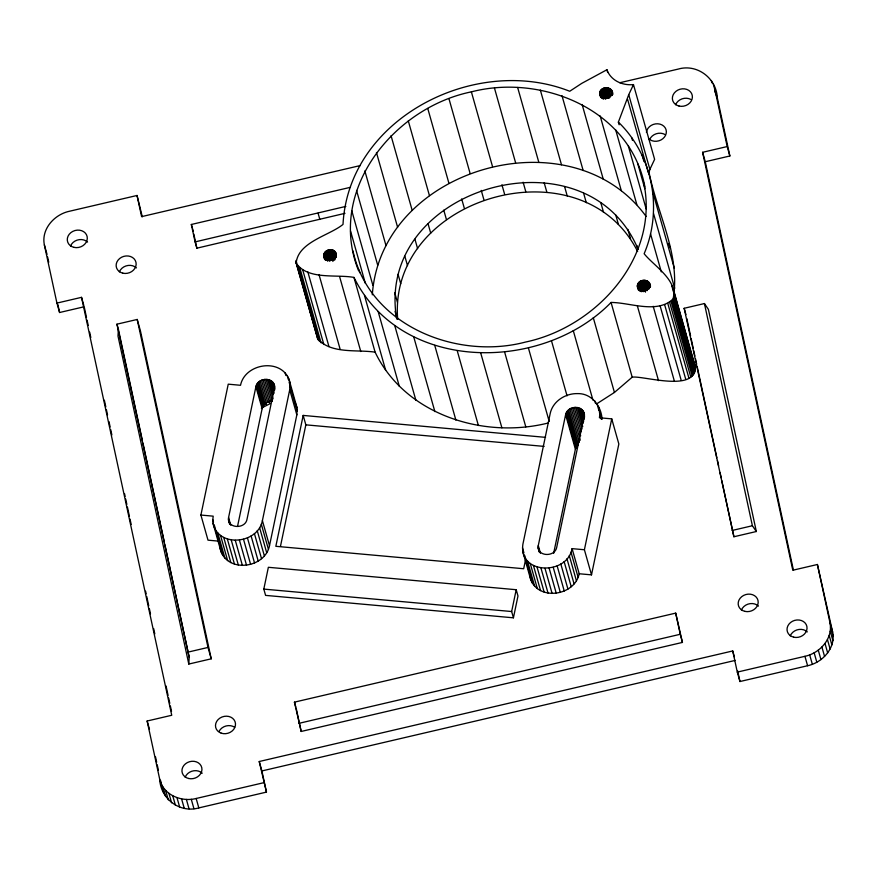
<?xml version="1.0" encoding="UTF-8"?>
<svg xmlns="http://www.w3.org/2000/svg" width="877" height="877" viewBox="0 0 877 877"><rect width="100%" height="100%" fill="white"/><g stroke="black" fill="none" stroke-linecap="round" stroke-linejoin="round"><path stroke-width="1.32" d="M548.257 422.988C483.709 439.278 405.152 414.931 375.104 352.148C356.676 349.397 331.594 354.176 317.77 339.081L296.163 263.1C298.081 241.877 329.566 235.518 343.017 224.402C348.421 118.011 475.608 54.001 569.721 91.263L581.736 83.381L606.928 69.743A27.165 23.262 -15.8 0 0 633.468 84.609L654.615 159.34L649.879 169.393L648.706 173.942M116.948 324.183L118.384 329.281L118 336.066L188.796 664.053L211.225 658.824L140.419 330.826L137.207 319.458L116.948 324.183L189.191 657.268L188.796 664.053M358.518 270.598C326.639 190.649 393.62 107.718 471.377 91.855C542.139 73.525 630.41 109.778 644.924 186.933M372.308 294.825C381.046 167.595 571.212 113.44 646.13 216.433M142.282 216.794L137.042 195.472L69.404 211.269C54.495 214.394 41.066 229.04 44.365 244.902L56.928 303.091L81.528 297.347L171.739 715.27L147.139 721.015L159.702 779.214C160.546 798.783 179.862 813.461 198.827 807.903L266.465 792.106L259.23 761.521L732.723 650.953L737.294 672.111L804.933 656.314C819.842 653.179 833.271 638.544 829.971 622.681L817.408 564.492L792.808 570.236L702.598 152.302L727.197 146.558L729.861 155.985L705.261 161.73L702.598 152.302M737.294 672.111L739.958 681.528L807.596 665.731C822.505 662.606 835.934 647.96 832.635 632.098L817.408 564.492M323.734 255.624C323.602 249.002 334.959 247.226 336.165 254.023C337.086 261.258 324.216 263.221 323.734 255.624L324.83 259.537M611.927 91.274C613.79 98.279 601.556 101.644 599.736 94.486C598.52 85.979 613.297 85.255 612.749 94.234M649.616 283.863C651.501 290.89 639.201 294.179 637.436 287.075C636.198 278.579 651.019 277.801 650.449 286.812M212.782 519.787L213.199 516.169L200.899 515.051L228.239 384.17L240.528 385.288C244.836 363.571 280.125 357.75 288.939 379.083L296.985 407.652L296.843 414.854L269.502 545.735C265.205 567.441 229.917 573.262 221.103 551.929L213.056 523.372L212.782 519.787L213.495 522.297M274.062 384.356L274.358 388.347L247.018 519.228C245.374 529.412 226.781 528.787 228.568 517.562L255.909 386.68C257.706 377.253 273.92 376.65 274.786 386.932M213.056 523.372C218.252 548.07 258.079 543.915 262.398 520.62L289.728 389.739L289.881 382.536L288.939 379.083M572.1 548.64L579.204 573.755L591.504 574.863L584.4 549.747L572.1 548.64C567.244 575.465 518.307 574.808 522.9 544.189L550.241 413.308C552.927 401.227 565.38 393.367 577.351 393.609C591.471 393.104 601.414 405.996 602.071 419.349M583.764 412.365L584.06 416.367L556.731 547.248C555.075 557.432 536.483 556.807 538.281 545.571L565.61 414.7C567.397 405.295 583.589 404.659 584.488 414.931M296.163 263.1C307.608 280.278 336.461 274.128 353.957 277.417C401.173 373.12 542.008 373.207 611.061 302.455C630.07 302.466 656.763 314.098 672.955 299.145C678.677 280.585 653.902 266.027 644.135 253.727C662.979 209.691 653.014 155.536 618.373 122.122L628.732 94.672L633.468 84.609M596.634 403.891L614.437 392.447L632.196 377.176C642.994 375.312 699.276 393.905 694.727 364.7L673.58 289.969M673.898 293.707C678.886 252.225 657.564 213.385 649.298 173.723M396.711 319.031C374.04 187.207 586.505 126.233 638.094 249.243M397.698 319.436C387.535 196.196 581.857 141.011 637.623 251.469M237.579 526.178L262.124 408.649C263.133 404.122 267.803 401.173 272.298 401.271L266.071 379.292M263.813 589.103L268.362 567.298L516.202 589.717L517.978 595.998L513.429 617.814L265.588 595.384L263.813 589.103L511.653 611.532L513.429 617.814M545.56 437.36L303.179 415.424L275.838 546.305L523.679 568.734L525.63 559.383M280.454 546.382L305.843 424.841L303.179 415.424M511.653 611.532L516.202 589.717M553.628 553.398L575.389 449.232L578.381 444.387L568.603 409.844M584.4 549.747L611.74 418.866L599.44 417.759L599.846 414.13L598.64 407.103M591.504 574.863L618.844 443.981L611.74 418.866M522.758 551.392L530.804 579.949C539.618 601.282 574.906 595.461 579.204 573.755M261.335 408.09L269.908 403.782L269.195 401.271M350.055 187.404L191.329 224.479L195.089 241.899L345.856 206.402M195.089 241.899L196.865 248.18L344.99 213.33M619.82 82.723L678.173 69.097C697.138 63.539 716.454 78.217 717.298 97.785L729.861 155.985M360.348 165.545L141.614 216.63L137.042 195.472M56.928 303.091L59.592 312.508L84.192 306.764L86.494 317.452M684.17 308.287L704.428 303.552L708.375 309.329L756.336 531.517L733.906 536.757L684.17 308.287L685.946 314.569M187.744 652.181L208.002 647.445L211.225 658.824M732.131 530.475L752.389 525.74L756.336 531.517M294.442 702.148L675.696 613.122L682.438 642.424L301.184 731.462L294.442 702.148L295.856 707.18M299.002 723.317L680.256 634.279L682.438 642.424M259.23 761.521L261.894 770.949L735.386 660.37M159.702 779.214C163.122 794.957 181.572 802.334 196.152 798.487L263.802 782.69M305.843 424.841L544.146 446.404M219.075 541.175L208.002 540.166L200.899 515.051M715.029 91.855L717.298 97.785M352.96 250.932C369.151 325.4 456.402 360.315 525.389 342.085C595.911 327.274 659.438 258.013 643.817 183.008M294.979 402.061L296.985 407.652M693.279 361.181L694.727 364.7M668.526 243.466L670.445 248.454M317.77 339.081L295.966 261.795M191.329 224.479L192.359 227.79M713.363 84.324L716.027 93.74M711.368 80.541L712.036 82.898M829.971 622.681L832.635 632.098M830.486 626.912L833.15 636.329M830.234 631.21L832.898 640.627M829.214 635.474L831.878 644.891M827.449 639.596L830.124 649.024M825.005 643.488L827.669 652.905M821.913 647.04L824.577 656.456M818.274 650.175L820.938 659.592M814.152 652.795L816.816 662.223M809.668 654.867L812.343 664.284M804.933 656.314L807.596 665.731M628.732 94.672L649.879 169.393M627.559 99.222L648.333 172.637M653.146 193.389L674.292 268.11M642.096 155.021L643.959 161.576M653.562 213.571L674.709 288.303M631.714 137.689L632.46 140.309M637.798 163.846L644.847 188.763M674.194 292.962L695.34 367.682M671.65 285.288L674.249 294.464M674.994 297.084L676.847 303.639M677.592 306.259L681.297 319.371M682.043 321.991L686.494 337.722M687.239 340.353L690.944 353.453M674.249 294.891L695.395 369.623M674.029 296.492L695.176 371.223M673.602 297.884L694.748 372.604M672.955 299.145L694.102 373.876M606.928 69.743L607.673 72.363M628.349 145.999L646.163 208.934M672.089 300.318L693.236 375.038M611.521 90.342L612.628 94.256M671.037 301.359L692.183 376.09M610.984 89.586L612.464 94.793M610.315 88.917L612.157 95.44M650.537 233.841L661.291 271.859M669.655 302.379L690.802 377.11M618.373 122.122L619.118 124.742M608.605 87.963L610.82 95.79M607.618 87.711L610.195 96.832M667.781 303.409L688.927 378.13M606.577 87.601L609.526 98.027M605.525 87.645L608.474 98.071M604.472 87.853L607.421 98.279M615.709 129.906L636.845 204.626M603.464 88.204L606.413 98.63M664.602 304.593L685.748 379.324M602.532 88.698L605.481 99.123M601.688 89.322L604.275 98.443M600.964 90.046L603.551 99.167M600.383 90.857L602.598 98.684M599.967 91.734L601.808 98.257M660.052 305.613L681.199 380.333M599.715 92.655L600.822 96.558M599.638 93.576L600.745 97.49M649.21 282.931L650.317 286.834M648.684 282.164L650.153 287.382M648.004 281.506L649.484 286.713M647.204 280.958L649.408 288.774M600.164 115.95L621.311 190.671M636.888 245.505L637.886 249.035M646.294 280.552L648.509 288.369M653.201 306.292L674.347 381.024M645.308 280.289L647.884 289.41M644.266 280.18L647.215 290.605M643.214 280.223L646.163 290.66M627.877 229.368L630.552 238.785M642.161 280.432L645.483 292.162M641.153 280.783L644.113 291.219M640.221 281.287L643.17 291.712M639.377 281.901L641.964 291.021M638.653 282.624L641.24 291.756M638.072 283.446L640.287 291.263M637.656 284.323L639.497 290.835M637.404 285.233L638.873 290.451M637.327 286.165L638.434 290.068M615.764 215.018L618.428 224.435M582.12 104.484L603.266 179.204M637.371 305.909L658.517 380.64M732.723 650.953L734.389 656.84M600.866 202.883L603.54 212.3M562.014 95.779L583.161 170.511M583.643 193.291L586.307 202.708M611.061 302.455L632.196 377.176M540.342 90.068L561.488 164.799M564.569 186.538L567.233 195.955M593.291 317.715L614.437 392.447M517.638 87.481L538.785 162.212M544.189 182.811L546.864 192.227M597.051 403.891L598.827 410.173M599.539 412.683L601.271 419.162M594.847 400.986L595.56 403.497M573.273 330.596L592.929 400.076M523.12 182.208L525.783 191.635M494.464 88.084L515.61 162.804M583.161 411.16L584.619 416.279M582.339 410.074L584.51 417.748M581.308 409.142L584.214 419.37M580.103 408.375L583.731 421.168M578.754 407.805L583.106 423.152M577.296 407.443L582.734 426.639M575.783 407.312L581.933 429.05M574.227 407.399L581.111 431.703M572.692 407.706L580.662 435.847M571.223 408.222L580.267 440.199M551.48 340.78L567.057 395.845M569.842 408.945L579.258 442.205M567.54 410.907L577.307 445.439M566.663 412.08L576.441 446.623M501.929 184.762L504.593 194.179M566.016 413.363L575.794 447.895M565.61 414.7L575.389 449.232M471.377 91.855L492.523 166.575M528.425 348.026L549.199 421.442M481.254 190.397L483.918 199.813M448.958 98.706L470.105 173.427M571.015 552.192L578.118 577.318M569.294 555.601L576.397 580.717M566.97 558.748L574.073 583.863M461.686 198.936L464.35 208.353M564.119 561.565L571.223 586.68M504.659 352.181L525.805 426.902M560.809 563.966L567.923 589.081M427.757 108.474L448.903 183.194M557.147 565.884L564.251 591.01M553.212 567.276L560.315 592.403M549.123 568.099L556.237 593.225M443.773 210.151L446.437 219.568M544.99 568.329L552.104 593.455M538.281 545.571L540.451 553.255M538.127 546.93L539.574 552.05M538.226 548.278L539.3 552.126M480.749 353.113L501.896 427.844M540.934 567.967L548.037 593.082M537.042 567.013L544.157 592.128M408.298 120.905L429.445 195.637M533.446 565.49L540.561 590.616M530.234 563.451L537.338 588.577M527.494 560.951L534.597 586.066M522.484 547.807L523.909 552.828M524.621 555.338L532.394 583.172M428.042 223.701L430.706 233.129M457.257 350.833L478.403 425.553M391.054 135.705L412.201 210.436M414.942 239.213L417.605 248.64M434.74 345.363L455.887 420.094M376.452 152.51L397.599 227.242M404.845 256.237L407.509 265.654M398.059 274.282L400.723 283.699M413.725 336.867L434.871 411.587M364.854 170.905L386.001 245.626M394.76 292.83L397.424 302.247M395.056 311.335L397.051 318.406M356.544 190.43L377.691 265.15M394.727 325.52L415.873 400.241M351.732 210.601L372.878 285.332M378.173 311.598L399.32 386.329M350.526 230.936L365.358 283.381M358.967 270.083L359.713 272.703M364.481 295.439L385.628 370.16M353.957 277.417L375.104 352.148M335.606 252.39L336.351 254.999M335.08 251.633L336.187 255.536M334.4 250.965L336.253 257.487M333.6 250.427L335.442 256.939M332.69 250.011L335.277 259.143M339.651 276.803L360.787 351.524M331.703 249.748L334.652 260.173M330.673 249.649L333.622 260.074M329.609 249.693L332.931 261.423M328.568 249.901L331.517 260.326M318.077 213.188L319.853 219.458M327.56 250.252L330.508 260.677M326.617 250.745L329.577 261.171M325.784 251.37L328.36 260.491M325.06 252.094L327.636 261.214M324.479 252.905L326.321 259.428M324.052 253.782L325.904 260.305M323.799 254.703L325.279 259.91M323.832 256.533L324.567 259.143M318.998 274.545L340.144 349.265M307.827 271.881L328.963 346.601M302.697 269.787L323.843 344.508M299.912 268.099L321.059 342.819M298.388 266.794L319.535 341.526M296.009 260.447L296.744 263.067M297.489 265.698L306.391 297.16M307.136 299.781L313.44 322.067M314.185 324.687L316.038 331.243M297.336 265.567L318.483 340.287M287.338 375.871L288.412 379.631M289.125 382.153L290.188 385.913M290.144 386.11L297.259 411.236M285.146 372.966L285.858 375.477M289.728 389.739L296.843 414.854M273.46 383.139L274.929 388.314M272.637 382.054L274.83 389.816M271.607 381.122L274.172 390.166M270.401 380.355L274.062 393.28M269.053 379.785L273.076 394.003M267.595 379.423L273.087 398.816M264.525 379.379L270.741 401.359M262.99 379.686L269.206 401.666M261.521 380.201L267.737 402.181M260.14 380.925L266.356 402.905M265.764 402.488L266.465 404.999M258.901 381.824L265.117 403.804M257.838 382.887L264.054 404.856M256.961 384.06L263.177 406.04M262.552 404.176L263.264 406.687M256.314 385.343L262.53 407.323M255.909 386.68L262.124 408.649M262.398 520.62L269.502 545.735M261.313 524.172L268.417 549.298M259.581 527.581L266.696 552.696M257.268 530.728L264.372 555.854M254.407 533.545L261.521 558.66M251.107 535.946L258.211 561.061M247.435 537.864L254.549 562.99M243.51 539.256L250.614 564.382M239.421 540.079L246.525 565.205M235.288 540.309L242.392 565.435M228.568 517.562L230.772 525.312M228.415 518.91L229.884 524.084M228.513 520.258L229.621 524.139M231.221 539.947L238.336 565.062M227.34 538.993L234.455 564.108M223.745 537.469L230.848 562.596M220.533 535.43L227.636 560.556M217.781 532.931L224.896 558.046M214.207 524.808L215.271 528.579M215.589 530.037L222.692 555.152M81.528 297.347L83.852 305.591M44.365 244.902L47.029 254.319M196.152 798.487L198.827 807.903M191.274 799.276L193.938 808.704M186.373 799.407L189.037 808.824M181.572 798.859L184.247 808.276M176.99 797.653L179.664 807.07M172.747 795.812L175.411 805.229M168.932 793.389L171.596 802.806M147.139 721.015L149.474 729.258M165.643 790.44L168.307 799.857M162.969 787.031L165.632 796.459M160.973 783.26L163.637 792.676M530.804 579.949L529.686 574.117M220.16 548.487L221.103 551.929M714.634 88.369L727.197 146.558M705.261 161.73L793.455 570.302M704.428 303.552L752.389 525.74M686.812 318.581L690.572 335.979M691.153 338.654L693.17 348.026M693.751 350.701L694.902 356.062M695.483 358.737L696.645 364.087M697.215 366.761L716.86 457.783M717.441 460.458L718.603 465.819M720.039 472.506L721.201 477.866M721.771 480.541L733.906 536.757M737.678 670.949L739.958 681.528M675.696 613.122L680.256 634.279M192.699 228.886L193.258 231.462M193.806 234.038L196.865 248.18M296.218 708.43L301.184 731.462M261.894 770.949L266.465 792.106M137.207 319.458L208.002 647.445M118.384 329.281L142.37 440.397M142.951 443.071L164.339 542.139M164.909 544.814L189.191 657.268M87.075 320.116L88.226 325.455M89.662 332.131L90.813 337.481M104.363 400.23L105.81 406.906M106.38 409.581L107.531 414.92M108.978 421.596L110.129 426.935M110.71 429.609L111.861 434.948M124.545 493.696L125.115 496.371M125.696 499.035L126.847 504.385M127.417 507.049L129.434 516.4M130.015 519.063L131.166 524.413M145.582 591.175L146.152 593.839M146.733 596.513L148.75 605.854M149.331 608.528L150.482 613.867M153.65 628.557L154.801 633.896M166.038 685.967L168.066 695.318M168.636 697.993L169.787 703.332M170.368 705.996L171.519 711.346M47.599 256.961L48.739 262.256M57.882 304.571L59.592 312.508M155.514 756.895L156.654 762.179M157.224 764.821L158.364 770.116M160.655 780.694L162.366 788.631M70.533 246.053A10.107 8.649 -15.8 0 1 87.568 242.074M185.179 777.186A10.107 8.649 -15.8 0 1 202.225 773.207M790.265 635.88A10.107 8.649 -15.8 0 1 807.311 631.9M675.619 104.747A10.107 8.649 -15.8 0 1 690.714 99.375M219.129 731.254A10.107 8.649 -15.8 0 1 234.663 727.252M119.382 271.87A10.107 8.649 -15.8 0 1 136.417 267.891M741.416 610.063A10.107 8.649 -15.8 0 1 758.462 606.084M646.404 132.284A10.107 8.649 -15.8 0 1 659.997 124.139A10.107 8.649 -15.8 0 1 664.404 137.152A10.107 8.649 -15.8 0 1 648.531 138.555M649.693 139.443A10.107 8.649 -15.8 0 1 664.952 134.499M73.964 247.358A10.107 8.649 -15.8 0 0 87.141 236.582A10.107 8.649 -15.8 0 0 70.796 232.69A10.107 8.649 -15.8 0 0 73.964 247.358M188.61 778.491A10.107 8.649 -15.8 0 0 201.787 767.715A10.107 8.649 -15.8 0 0 185.453 763.834A10.107 8.649 -15.8 0 0 188.61 778.491M793.696 637.184A10.107 8.649 -15.8 0 0 806.873 626.408A10.107 8.649 -15.8 0 0 790.539 622.527A10.107 8.649 -15.8 0 0 793.696 637.184M679.05 106.051A10.107 8.649 -15.8 0 0 692.227 95.264A10.107 8.649 -15.8 0 0 675.882 91.383A10.107 8.649 -15.8 0 0 679.05 106.051M744.847 611.357A10.107 8.649 -15.8 0 0 758.024 600.581A10.107 8.649 -15.8 0 0 741.679 596.7A10.107 8.649 -15.8 0 0 744.847 611.357M221.19 733.15A10.107 8.649 -15.8 0 0 235.475 723.547A10.107 8.649 -15.8 0 0 219.831 718.153A10.107 8.649 -15.8 0 0 221.19 733.15M122.813 273.175A10.107 8.649 -15.8 0 0 135.99 262.398A10.107 8.649 -15.8 0 0 119.645 258.518A10.107 8.649 -15.8 0 0 122.813 273.175"/></g></svg>
